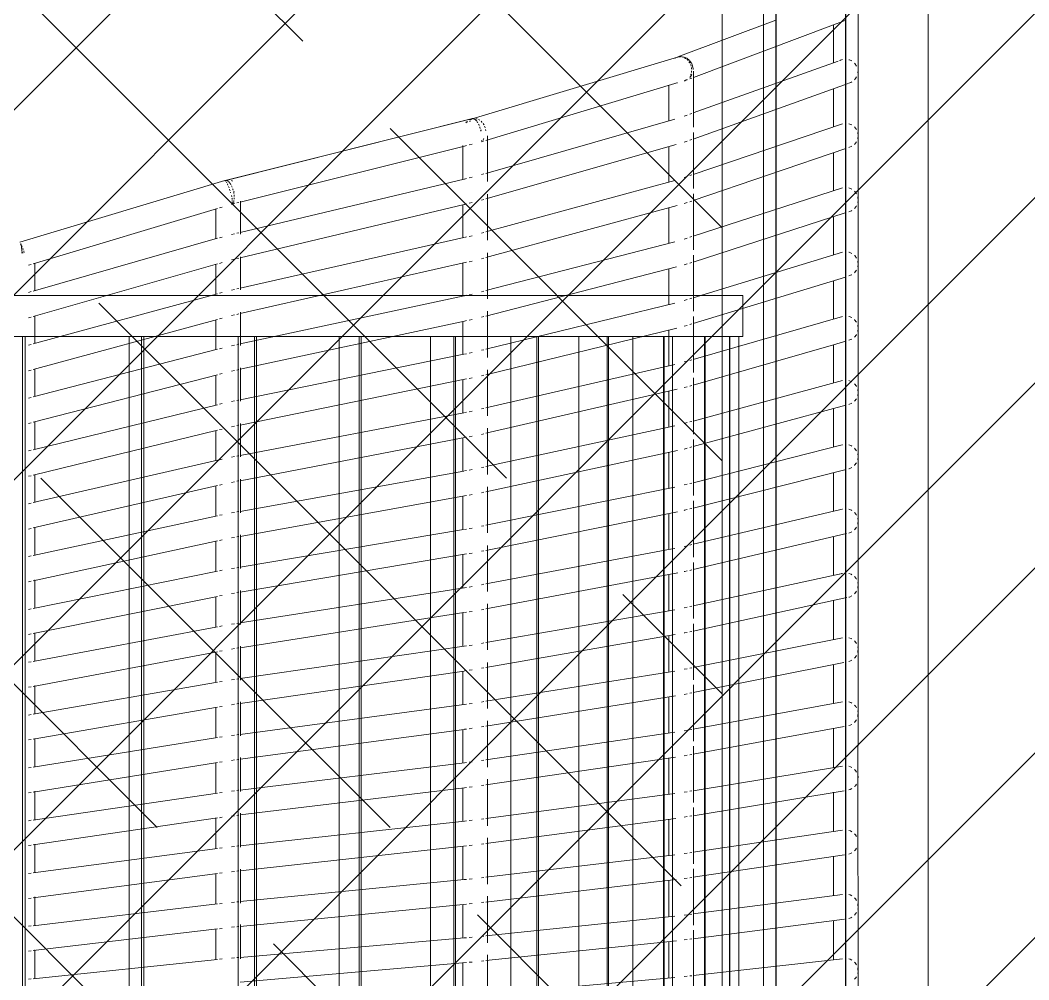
# Model space of a CAD drawing. Header units: millimetres. Extents: x 886808 to 1650903, y -1008069 to 230892.
# Drawn here: x 1046519 to 1047744, y -354791 to -353626 of the extents above; entities that cross this region are included whole.
import ezdxf

# ---------------------------------------------------------------- set-up
doc = ezdxf.new("R2010")
doc.units = ezdxf.units.MM
doc.linetypes.add('ACAD_ISO07W100', pattern=[3, 0, -3])
doc.linetypes.add('CENTER', pattern=[2, 1.25, -0.25, 0.25, -0.25])
doc.layers.get('0').update_dxf_attribs({"lineweight": 0})
for name, color, linetype, lineweight in [('0.NETMANHNHAT-0.05', 251, 'Continuous', 0), ('03- Net Cua- 153', 153, 'Continuous', 9), ('8l NET TO', 8, 'Continuous', 9), ('A-Wall', 113, 'Continuous', 30), ('A_Dim', 8, 'Continuous', 5)]:
    doc.layers.add(name, color=color, linetype=linetype, lineweight=lineweight)

# ---------------------------------------------------------------- blocks, each defined once
blk = doc.blocks.new('A$C62D649C3')
at = {"transparency": 33554636}
for p, q in [((32315.1, 5894), (32315.1, 6050)), ((32215.3, 6034.2), (32096.2, 5989.5)), ((32115.1, 5964.7), (32285.1, 6028.4)), ((32296.2, 6032.6), (32285.1, 6028.4)), ((32285.1, 5982.4), (32285.1, 6028.4)), ((32300.2, 6034.1), (32296.2, 6032.6)), ((32300.2, 6034.1), (32300.4, 6034.2)), ((32095.6, 5989.3), (31846.3, 5914.5)), ((32092.4, 5987.9), (32092.5, 5987.9)), ((32092.5, 5987.9), (32092.6, 5988)), ((32094.7, 5988.9), (32092.6, 5988)), ((32093.1, 5988.1), (32094.4, 5988.7)), ((32095.6, 5989.3), (32094.7, 5988.9)), ((32095.6, 5989.3), (32095.9, 5989.4)), ((32095.9, 5989.4), (32097.3, 5989.6)), ((32096, 5989.4), (32095.9, 5989.4)), ((32096, 5989.4), (32096.1, 5989.4)), ((32096.1, 5989.4), (32096.2, 5989.5)), ((32096.2, 5989.5), (32098, 5989.7)), ((32098, 5989.7), (32098.9, 5989.8)), ((32098.9, 5989.8), (32099.8, 5989.9)), ((32098.9, 5989.8), (32099.3, 5989.8)), ((32099.9, 5989.9), (32103.5, 5989.4)), ((32100.9, 5989.5), (32102.3, 5989.3)), ((32102.3, 5989.3), (32102.6, 5989.2)), ((32103.7, 5989.4), (32107.1, 5987.9)), ((32104.2, 5988.4), (32105.5, 5987.8)), ((32105.5, 5987.8), (32105.7, 5987.6)), ((32107.2, 5987.9), (32110.1, 5985.6)), ((32107.2, 5986.4), (32108.3, 5985.5)), ((32108.3, 5985.5), (32108.5, 5985.2)), ((32109.7, 5983.7), (32110.6, 5982.4)), ((32110.2, 5985.4), (32112.5, 5982.5)), ((32110.6, 5982.4), (32110.8, 5982.1)), ((32111.5, 5980.3), (32112.2, 5978.8)), ((32112.2, 5978.8), (32112.3, 5978.5)), ((32112.6, 5982.3), (32114.1, 5978.9)), ((32114.1, 5978.7), (32114.6, 5975.1)), ((32114.6, 5921.5), (32290.8, 5984.5)), ((32292.6, 5985.2), (32293.7, 5985.6)), ((32293.7, 5985.6), (32293.2, 5985.3)), ((32296.2, 5986.4), (32293.7, 5985.6)), ((32304.8, 5986), (32303.9, 5986.2)), ((32307.6, 5984.6), (32304.8, 5986)), ((32311.1, 5981.6), (32310.7, 5981.9)), ((32313.1, 5978.4), (32311.1, 5981.6)), ((32112.7, 5967.4), (32110.7, 5964.5)), ((32111.8, 5967.6), (32111.6, 5967.3)), ((32112.2, 5969.1), (32111.8, 5967.6)), ((32112.6, 5976.6), (32112.9, 5975)), ((32112.8, 5971.2), (32112.7, 5970.8)), ((32112.9, 5972.7), (32112.8, 5971.2)), ((32113.1, 5968.1), (32112.8, 5967.5)), ((32112.9, 5975.2), (32113.1, 5975.2)), ((32112.9, 5975), (32112.9, 5974.7)), ((32113.1, 5975.2), (32113.3, 5975.2)), ((32114.5, 5975.1), (32114.6, 5975.1)), ((32114.6, 5975.1), (32114.6, 5975.1)), ((32114.6, 5975.1), (32114.6, 5975)), ((32114.6, 5974.8), (32114.6, 5974.2)), ((32115.1, 5964.8), (32115.1, 5972.1)), ((32314.6, 5970.6), (32314.6, 5971.5)), ((32314.6, 5970.4), (32314.6, 5970.6)), ((31863.1, 5888.2), (32092.6, 5957.1)), ((32085.1, 5955.2), (32085.1, 5911.7)), ((32095.1, 5957.9), (32092.6, 5957.1)), ((32095.1, 5957.9), (32095.8, 5958.1)), ((32104.4, 5960.7), (32103.9, 5960.6)), ((32104, 5960.5), (32103.9, 5960.5)), ((32104, 5960.5), (32103.9, 5960.5)), ((32104.1, 5960.6), (32104, 5960.5)), ((32104.1, 5960.6), (32104.1, 5960.6)), ((32104.1, 5960.6), (32104.3, 5960.6)), ((32104.5, 5960.7), (32104.4, 5960.7)), ((32104.4, 5960.7), (32104.4, 5960.7)), ((32104.5, 5960.7), (32105.5, 5961.2)), ((32104.9, 5960.9), (32107.6, 5961.9)), ((32105.8, 5961.3), (32105.5, 5961.2)), ((32107.2, 5961.9), (32105.8, 5961.3)), ((32106.6, 5961.7), (32105.8, 5961.3)), ((32107.5, 5962.2), (32107.2, 5962)), ((32107.2, 5961.9), (32107.4, 5962)), ((32107.4, 5962), (32107.6, 5962)), ((32107.6, 5962.2), (32107.5, 5962.2)), ((32110.7, 5965.8), (32110.7, 5965.7)), ((32110.7, 5963), (32113.1, 5963.9)), ((32114.6, 5964.5), (32115.1, 5964.7)), ((32114.6, 5889.8), (32303, 5957.2)), ((32115.1, 5964.7), (32115.1, 5964.8)), ((32115.1, 5964.7), (32115.1, 5921.7)), ((32303.9, 5957.5), (32306.4, 5958.4)), ((32306.4, 5958.4), (32307.6, 5959.2)), ((32310.7, 5961.7), (32312.1, 5963.4)), ((32312.1, 5963.4), (32313.1, 5965.2)), ((32285.1, 5904.7), (32285.1, 5950.8)), ((32103.9, 5917.7), (32107.6, 5919)), ((32110.7, 5920.1), (32113.1, 5921)), ((32115.1, 5921.7), (32115.1, 5904.1)), ((31845.6, 5914.3), (31546.2, 5839.5)), ((31547.2, 5839.6), (31845.3, 5914.2)), ((31839.5, 5910.6), (31838.7, 5909.6)), ((31839.7, 5910.8), (31839.5, 5910.6)), ((31839.8, 5909.9), (31840.1, 5910.5)), ((31840.1, 5910.5), (31840.7, 5911)), ((31845.9, 5914.4), (31842.9, 5913.1)), ((31843.4, 5910.8), (31843.8, 5911.8)), ((31843.5, 5913.3), (31845.6, 5914.3)), ((31845.1, 5913.7), (31845.5, 5914.1)), ((31845.3, 5914.2), (31845.6, 5914.3)), ((31845.5, 5914.1), (31846.6, 5914.5)), ((31845.6, 5914.3), (31848.9, 5914.8)), ((31845.9, 5914.4), (31846.1, 5914.5)), ((31846.1, 5914.5), (31846.2, 5914.5)), ((31846.3, 5914.5), (31846.2, 5914.5)), ((31846.9, 5914.6), (31846.3, 5914.5)), ((31846.6, 5914.5), (31846.9, 5914.6)), ((31846.9, 5914.6), (31847, 5914.6)), ((31847, 5914.6), (31847.1, 5914.6)), ((31847.1, 5914.6), (31848, 5914.4)), ((31848.9, 5914.8), (31847.2, 5914.6)), ((31848.6, 5914.2), (31849, 5914.1)), ((31849, 5914.9), (31848.9, 5914.8)), ((31848.9, 5914.8), (31849.3, 5914.8)), ((31849, 5914.1), (31849.5, 5913.7)), ((31850, 5913.4), (31850.9, 5912.7)), ((31850.9, 5914.5), (31852.3, 5914.3)), ((31850.9, 5912.7), (31851.9, 5911.4)), ((31852.3, 5914.3), (31852.6, 5914.2)), ((31852.4, 5910.8), (31852.7, 5910.4)), ((31852.7, 5910.4), (31853.2, 5909.4)), ((31854.1, 5907.9), (31854.4, 5907.3)), ((31854.2, 5913.4), (31855.5, 5912.8)), ((31854.4, 5907.3), (31854.8, 5906.3)), ((31855.5, 5912.8), (31855.7, 5912.6)), ((31857.2, 5911.4), (31858.3, 5910.5)), ((31858.3, 5910.5), (31858.5, 5910.2)), ((31859.7, 5908.7), (31860.6, 5907.4)), ((31860.6, 5907.4), (31860.8, 5907.1)), ((31861.5, 5905.3), (31862.2, 5903.8)), ((31863.1, 5848.2), (32092.6, 5913.9)), ((32296.2, 5908.5), (32114.6, 5846.7)), ((32303.9, 5908.5), (32307.6, 5907)), ((31855.5, 5904.5), (31855.8, 5903.8)), ((31855.8, 5903.8), (31856.1, 5902.7)), ((31856.6, 5900.8), (31856.8, 5900)), ((31856.7, 5900.6), (31857.6, 5900.6)), ((31856.8, 5900), (31856.8, 5899.6)), ((31857.6, 5900.6), (31857.9, 5900.6)), ((31862.2, 5903.8), (31862.3, 5903.5)), ((31862.5, 5900.4), (31863.1, 5900.3)), ((31862.6, 5901.6), (31862.9, 5900.4)), ((31863.1, 5900.3), (31863.1, 5900.3)), ((31865.1, 5890.1), (31865.1, 5893.6)), ((32115.1, 5890), (32115.1, 5897.9)), ((32310.7, 5904.6), (32313.1, 5901.5)), ((32314.6, 5897.9), (32315.1, 5894)), ((32315.1, 5894), (32314.6, 5890.1)), ((32315, 5815.3), (32315.1, 5894)), ((31837, 5881.3), (31564.6, 5813.2)), ((31835.1, 5881.3), (31835.1, 5882.1)), ((31835.1, 5840.8), (31835.1, 5880.8)), ((31839.5, 5881.9), (31837.1, 5881.3)), ((31846.2, 5883.6), (31842.6, 5882.7)), ((31858.5, 5888.1), (31857.6, 5887.2)), ((31857.6, 5886.6), (31860.7, 5887.5)), ((31860, 5889.5), (31859.8, 5889.3)), ((31860.7, 5890.7), (31860, 5889.5)), ((31863.1, 5817.2), (32094.1, 5883.3)), ((31865.1, 5888.8), (31865.1, 5890.1)), ((31865.1, 5888.8), (31865.1, 5848.8)), ((32085.1, 5880.7), (32085.1, 5837.5)), ((32103.9, 5886.1), (32106.3, 5886.9)), ((32106.3, 5886.9), (32107.6, 5887.3)), ((32110.7, 5888.4), (32113.1, 5889.3)), ((32115.1, 5890), (32115.1, 5846.9)), ((32307.6, 5881), (32303.9, 5879.5)), ((32313.1, 5886.5), (32310.7, 5883.4)), ((32300.3, 5878.3), (32114.6, 5815.1)), ((32285.1, 5826.8), (32285.1, 5873.1)), ((31842.6, 5842.6), (31846.2, 5843.5)), ((31857.6, 5846.7), (31860.7, 5847.6)), ((31865.1, 5838.1), (31865.1, 5848.8)), ((32107.6, 5844.4), (32103.9, 5843.1)), ((32113.1, 5846.2), (32110.7, 5845.4)), ((32115.1, 5829.8), (32115.1, 5846.9)), ((31296.9, 5764.7), (31545.9, 5839.4)), ((31546.2, 5839.5), (31545.9, 5839.4)), ((31545.9, 5839.4), (31546.3, 5839.2)), ((31547, 5839.6), (31546.2, 5839.5)), ((31546.2, 5839.5), (31546.2, 5839.5)), ((31546.5, 5839.4), (31547.1, 5839.6)), ((31546.7, 5838.9), (31546.8, 5838.9)), ((31546.8, 5838.9), (31547.3, 5838.3)), ((31547.1, 5839.6), (31548, 5839.4)), ((31550.1, 5840), (31547.2, 5839.6)), ((31547.9, 5837.6), (31547.9, 5837.5)), ((31547.9, 5837.5), (31548.5, 5836.5)), ((31548.6, 5839.2), (31549, 5839.1)), ((31549, 5839.1), (31549.5, 5838.7)), ((31549.1, 5835.3), (31549.2, 5835.2)), ((31549.2, 5835.2), (31549.8, 5833.9)), ((31550, 5838.4), (31550.9, 5837.7)), ((31550.3, 5840), (31550.1, 5840)), ((31550.4, 5832.4), (31550.5, 5832.2)), ((31550.5, 5832.2), (31551.1, 5830.7)), ((31550.9, 5837.7), (31551.9, 5836.4)), ((31552.4, 5835.8), (31552.7, 5835.4)), ((31552.7, 5835.4), (31553.2, 5834.4)), ((31554.1, 5832.9), (31554.4, 5832.3)), ((31555.5, 5838.8), (31554.2, 5839.4)), ((31554.4, 5832.3), (31554.8, 5831.3)), ((31564.6, 5776.3), (31836.8, 5841.2)), ((31837.1, 5841.3), (31839.5, 5841.9)), ((32092.6, 5839.5), (31863.1, 5777.1)), ((31551.7, 5829), (31551.8, 5828.7)), ((31551.8, 5828.7), (31552.3, 5827.1)), ((31552.9, 5825.3), (31553, 5825)), ((31553, 5825), (31553.1, 5824.8)), ((31553.9, 5821.4), (31554, 5821.3)), ((31554, 5821.3), (31554.3, 5819.8)), ((31555.5, 5829.5), (31555.8, 5828.8)), ((31555.8, 5828.8), (31556.1, 5827.7)), ((31556.6, 5825.8), (31556.8, 5825)), ((31556.8, 5825), (31556.9, 5823.9)), ((31557, 5826), (31557.6, 5825.9)), ((31557.2, 5822), (31557.3, 5821.2)), ((31557.3, 5821.2), (31557.3, 5820.2)), ((31557.6, 5825.9), (31557.7, 5825.9)), ((31865.1, 5817.8), (31865.1, 5822.8)), ((32114.6, 5771.9), (32296.2, 5830.4)), ((32115.1, 5815.3), (32115.1, 5823.2)), ((32304.7, 5830.3), (32303.9, 5830.4)), ((32307.6, 5828.9), (32304.7, 5830.3)), ((32311.2, 5826.1), (32310.7, 5826.5)), ((32313.1, 5823.4), (32311.2, 5826.1)), ((32314.7, 5819.2), (32314.6, 5819.7)), ((32315, 5815.3), (32314.7, 5819.2)), ((31542.6, 5807.1), (31539.5, 5806.2)), ((31554, 5810.5), (31553.9, 5810.5)), ((31557.6, 5811.4), (31554, 5810.5)), ((31554.6, 5810.9), (31554.2, 5810.7)), ((31554.6, 5818.1), (31554.7, 5817.8)), ((31554.8, 5811.1), (31554.6, 5810.9)), ((31554.8, 5811.1), (31554.6, 5810.9)), ((31554.7, 5817.8), (31554.9, 5816.5)), ((31554.9, 5811.2), (31554.8, 5811.1)), ((31554.9, 5811.2), (31554.8, 5811.1)), ((31555.1, 5812.5), (31555, 5811.9)), ((31555.1, 5815.1), (31555.1, 5814.8)), ((31555.1, 5814.8), (31555.1, 5813.9)), ((31555.1, 5812.7), (31555.1, 5812.5)), ((31556, 5812.3), (31555.1, 5811.4)), ((31556.3, 5813.1), (31556, 5812.3)), ((31556.9, 5814.6), (31556.6, 5814)), ((31557, 5815.3), (31556.9, 5814.6)), ((31557.1, 5811.8), (31557.6, 5812)), ((31557.3, 5817.7), (31557.2, 5816.8)), ((31557.3, 5818.4), (31557.3, 5817.7)), ((31563.1, 5812.8), (31560.7, 5812.2)), ((31564.6, 5745.6), (31836.7, 5810.4)), ((31565.1, 5774.5), (31565.1, 5814.6)), ((31835.1, 5770), (31835.1, 5810)), ((31837.1, 5810.5), (31839.5, 5811.1)), ((31842.6, 5811.8), (31846.2, 5812.7)), ((31857.6, 5815.6), (31860.7, 5816.5)), ((32095.3, 5809.1), (31863.1, 5746)), ((31865.1, 5817.8), (31865.1, 5777.6)), ((32107.6, 5812.7), (32104, 5811.5)), ((32113.1, 5814.6), (32110.7, 5813.8)), ((32115.1, 5815.3), (32115.1, 5772)), ((32310.7, 5805.5), (32312.7, 5807.9)), ((32312.7, 5807.9), (32313.1, 5808.7)), ((32314.6, 5812.6), (32315, 5815.3)), ((32315.1, 5737.5), (32315, 5815.3)), ((31537.1, 5805.4), (31313.1, 5738.2)), ((31535.1, 5768.8), (31535.1, 5804.8)), ((32085.1, 5806.4), (32085.1, 5763.1)), ((32114.6, 5740.5), (32299.6, 5800.2)), ((32285.1, 5749.1), (32285.1, 5795.5)), ((32303.9, 5801.6), (32306.9, 5802.7)), ((32306.9, 5802.7), (32307.6, 5803.1)), ((31539.5, 5770), (31542.6, 5770.9)), ((31553.9, 5773.8), (31557.6, 5774.7)), ((31560.7, 5775.4), (31563.1, 5776)), ((31836.3, 5770.2), (31564.6, 5708.7)), ((31839.5, 5771), (31837.1, 5770.4)), ((31846.2, 5772.5), (31842.6, 5771.7)), ((31860.7, 5776.4), (31857.6, 5775.6)), ((31865.1, 5767), (31865.1, 5777.6)), ((32110.7, 5770.6), (32113.1, 5771.4)), ((32115.1, 5755.2), (32115.1, 5772)), ((31297.9, 5762.6), (31297.9, 5762.5)), ((31297.9, 5762.5), (31298.5, 5761.5)), ((31298.4, 5762.9), (31298.4, 5762.7)), ((31299.9, 5751.5), (31298.6, 5761.5)), ((31299.1, 5760.3), (31299.2, 5760.2)), ((31299.2, 5760.2), (31299.8, 5758.9)), ((31313.1, 5705.3), (31537.1, 5769.3)), ((31863.1, 5705.8), (32092.6, 5765)), ((32103.9, 5768.4), (32107.6, 5769.6)), ((31299, 5751.5), (31300.1, 5751.5)), ((31300.1, 5751.5), (31300.9, 5751.5)), ((31300.4, 5757.4), (31300.5, 5757.2)), ((31300.5, 5757.2), (31301.1, 5755.7)), ((31301.7, 5754), (31301.8, 5753.7)), ((31301.8, 5753.7), (31302.3, 5752.1)), ((31565.1, 5706.9), (31565.1, 5747)), ((31865.1, 5746.5), (31865.1, 5751.7)), ((31865.1, 5746.5), (31865.1, 5706.3)), ((32114.6, 5697.1), (32296.2, 5752.5)), ((32115.1, 5740.7), (32115.1, 5748.9)), ((32304.4, 5752.4), (32303.9, 5752.4)), ((32307.6, 5750.9), (32304.4, 5752.4)), ((32311, 5748.3), (32310.7, 5748.5)), ((32313.1, 5745.4), (32311, 5748.3)), ((31310.7, 5737.5), (31307.6, 5736.6)), ((31313.1, 5674.2), (31537.1, 5738.2)), ((31315.1, 5738.8), (31315.1, 5739.2)), ((31315.1, 5705.8), (31315.1, 5738.8)), ((31535.1, 5701.5), (31535.1, 5737.7)), ((31539.5, 5738.9), (31542.6, 5739.8)), ((31553.9, 5743), (31557.6, 5743.9)), ((31560.7, 5744.6), (31563.1, 5745.2)), ((31839.5, 5740.2), (31564.6, 5677.9)), ((31835.1, 5699.1), (31835.1, 5739.2)), ((31846.2, 5741.7), (31842.6, 5740.9)), ((31860.7, 5745.3), (31857.6, 5744.5)), ((31863.1, 5674.9), (32094.6, 5734.6)), ((32103.9, 5737.1), (32107.6, 5738.2)), ((32110.7, 5739.2), (32113.1, 5740)), ((32115.1, 5740.7), (32115.1, 5697.2)), ((32314.7, 5741.4), (32314.6, 5741.7)), ((32314.6, 5734.5), (32315.1, 5737.5)), ((32315.1, 5737.5), (32314.7, 5741.4)), ((32315.1, 5659.8), (32315.1, 5737.5)), ((32085.1, 5732.2), (32085.1, 5688.8)), ((32114.6, 5665.8), (32299.8, 5722.3)), ((32303.9, 5723.6), (32307.2, 5724.8)), ((32307.2, 5724.8), (32307.6, 5725.1)), ((32310.7, 5727.5), (32312.8, 5730.1)), ((32312.8, 5730.1), (32313.1, 5730.6)), ((32285.1, 5671.3), (32285.1, 5717.8)), ((31307.6, 5703.7), (31310.7, 5704.6)), ((31537.1, 5702), (31313.1, 5641.1)), ((31315.1, 5705.7), (31315.1, 5705.8)), ((31542.6, 5703.5), (31539.5, 5702.7)), ((31557.6, 5707.1), (31553.9, 5706.3)), ((31563.1, 5708.3), (31560.7, 5707.8)), ((31564.6, 5641), (31836.5, 5699.4)), ((31837.1, 5699.5), (31839.5, 5700.1)), ((31842.6, 5700.7), (31846.2, 5701.5)), ((31857.6, 5704.4), (31860.7, 5705.2)), ((31865.1, 5695.9), (31865.1, 5706.3)), ((32110.7, 5695.9), (32113.1, 5696.6)), ((32115.1, 5680.8), (32115.1, 5697.2)), ((31863.1, 5634.6), (32092.6, 5690.6)), ((32103.9, 5693.8), (32107.6, 5694.9)), ((31307.6, 5672.6), (31310.7, 5673.5)), ((31315.1, 5674.7), (31315.1, 5675.2)), ((31315.1, 5641.6), (31315.1, 5674.7)), ((31542.6, 5672.4), (31539.5, 5671.6)), ((31557.6, 5676.3), (31553.9, 5675.5)), ((31563.1, 5677.6), (31560.7, 5677)), ((31565.1, 5639.2), (31565.1, 5679.5)), ((31857.6, 5673.5), (31860.7, 5674.3)), ((31865.1, 5675.4), (31865.1, 5680.8)), ((31865.1, 5675.4), (31865.1, 5635.1)), ((32114.6, 5622.3), (32296.2, 5674.5)), ((32115.1, 5665.9), (32115.1, 5674.3)), ((32304.1, 5674.4), (32303.9, 5674.5)), ((32307.6, 5673), (32304.1, 5674.4)), ((31537.1, 5670.9), (31313.1, 5610)), ((31535.1, 5634.1), (31535.1, 5670.4)), ((31564.6, 5610.3), (31837, 5668.8)), ((31835.1, 5628.3), (31835.1, 5668.4)), ((31837.1, 5668.9), (31839.5, 5669.4)), ((31842.6, 5670), (31846.2, 5670.8)), ((31863.1, 5603.7), (32094.9, 5660.3)), ((32103.9, 5662.5), (32107.6, 5663.6)), ((32110.7, 5664.6), (32113.1, 5665.3)), ((32115.1, 5665.9), (32115.1, 5622.4)), ((32310.8, 5670.5), (32310.7, 5670.6)), ((32313.1, 5667.5), (32310.8, 5670.5)), ((32314.6, 5663.7), (32314.6, 5663.8)), ((32315.1, 5659.8), (32314.6, 5663.7)), ((32314.6, 5656.3), (32315.1, 5659.8)), ((32315.1, 5582.1), (32315.1, 5659.8)), ((32085.1, 5657.9), (32085.1, 5614.4)), ((32310.7, 5649.4), (32313, 5652.3)), ((32313, 5652.3), (32313.1, 5652.6)), ((31310.7, 5640.4), (31307.6, 5639.6)), ((31315.1, 5641.4), (31315.1, 5641.6)), ((31539.5, 5635.2), (31542.6, 5636)), ((31553.9, 5638.7), (31557.6, 5639.5)), ((31560.7, 5640.1), (31563.1, 5640.6)), ((32114.6, 5591.1), (32285.1, 5640.1)), ((32285.1, 5640.1), (32300.1, 5644.4)), ((32285.1, 5593.5), (32285.1, 5640.1)), ((32300.1, 5644.4), (32300.1, 5644.4)), ((32303.9, 5645.5), (32307.4, 5646.9)), ((32307.4, 5646.9), (32307.6, 5647)), ((31313.1, 5576.8), (31537.1, 5634.6)), ((31564.6, 5573.3), (31836.4, 5628.5)), ((31837.1, 5628.7), (31839.5, 5629.1)), ((31842.6, 5629.8), (31846.2, 5630.5)), ((31857.6, 5633.3), (31860.7, 5634)), ((31865.1, 5624.8), (31865.1, 5635.1)), ((31315.1, 5610.5), (31315.1, 5611)), ((31565.1, 5571.5), (31565.1, 5611.9)), ((31863.1, 5563.4), (32092.6, 5616.2)), ((32103.9, 5619.2), (32107.6, 5620.3)), ((32110.7, 5621.1), (32113.1, 5621.8)), ((32115.1, 5606.4), (32115.1, 5622.4)), ((31310.7, 5609.3), (31307.6, 5608.5)), ((31313.1, 5545.9), (31537.1, 5603.7)), ((31315.1, 5577.4), (31315.1, 5610.5)), ((31535.1, 5566.8), (31535.1, 5603.1)), ((31539.5, 5604.3), (31542.6, 5605.1)), ((31553.9, 5608), (31557.6, 5608.8)), ((31560.7, 5609.4), (31563.1, 5610)), ((31564.6, 5542.6), (31839.5, 5598.5)), ((31842.6, 5599.2), (31846.2, 5599.9)), ((31857.6, 5602.4), (31860.7, 5603.1)), ((31865.1, 5604.2), (31865.1, 5609.7)), ((31865.1, 5604.2), (31865.1, 5563.8)), ((32115.1, 5591.2), (32115.1, 5599.8)), ((31835.1, 5557.4), (31835.1, 5597.6)), ((32103.9, 5588), (32107.6, 5589.1)), ((32110.7, 5589.9), (32113.1, 5590.6)), ((32114.6, 5547.4), (32296.1, 5596.5)), ((32115.1, 5591.2), (32115.1, 5547.6)), ((32296.2, 5596.5), (32296.1, 5596.5)), ((32307.5, 5595), (32303.9, 5596.5)), ((32307.6, 5595), (32307.5, 5595)), ((32313, 5589.6), (32310.7, 5592.6)), ((32313.1, 5589.5), (32313, 5589.6)), ((31307.6, 5575.4), (31310.7, 5576.2)), ((31315.1, 5577.1), (31315.1, 5577.4)), ((31863.1, 5532.6), (32095.3, 5586)), ((32085.1, 5583.7), (32085.1, 5540.1)), ((32310.7, 5571.5), (32313.1, 5574.5)), ((32315.1, 5582.1), (32314.6, 5585.8)), ((32314.6, 5578.2), (32315.1, 5582.1)), ((32314.6, 5578.1), (32314.6, 5578.2)), ((32315.1, 5504.4), (32315.1, 5582.1)), ((31313.1, 5512.6), (31537.1, 5567.3)), ((31539.5, 5567.9), (31542.6, 5568.6)), ((31553.9, 5571.1), (31557.6, 5571.8)), ((31560.7, 5572.5), (31563.1, 5572.9)), ((31857.6, 5562.1), (31860.7, 5562.8)), ((31865.1, 5553.7), (31865.1, 5563.8)), ((32114.6, 5516.4), (32300.4, 5566.6)), ((32285.1, 5515.7), (32285.1, 5562.4)), ((32303.9, 5567.5), (32304, 5567.5)), ((32304, 5567.5), (32307.6, 5569)), ((32310.7, 5571.4), (32310.7, 5571.5)), ((31564.6, 5505.5), (31836.3, 5557.6)), ((31837.1, 5557.8), (31839.5, 5558.2)), ((31842.6, 5558.8), (31846.2, 5559.5)), ((31307.6, 5544.5), (31310.7, 5545.3)), ((31315.1, 5546.4), (31315.1, 5546.8)), ((31315.1, 5513.1), (31315.1, 5546.4)), ((31539.5, 5537), (31542.6, 5537.7)), ((31553.9, 5540.5), (31557.6, 5541.2)), ((31560.7, 5541.9), (31563.1, 5542.3)), ((31565.1, 5503.8), (31565.1, 5544.3)), ((31863.1, 5492.1), (32092.6, 5541.7)), ((31865.1, 5533.1), (31865.1, 5538.7)), ((32104, 5544.6), (32107.6, 5545.6)), ((32110.7, 5546.4), (32113.1, 5547)), ((32115.1, 5531.6), (32115.1, 5547.6)), ((31313.1, 5481.7), (31537.1, 5536.4)), ((31535.1, 5499.4), (31535.1, 5535.9)), ((31564.6, 5475), (31839.5, 5527.7)), ((31835.1, 5486.5), (31835.1, 5526.9)), ((31842.6, 5528.3), (31846.2, 5529)), ((31857.6, 5531.3), (31860.7, 5532.1)), ((31865.1, 5533.1), (31865.1, 5492.6)), ((32115.1, 5516.5), (32115.1, 5525.2)), ((31315.1, 5512.8), (31315.1, 5513.1)), ((32103.9, 5513.5), (32104, 5513.5)), ((32104, 5513.5), (32107.6, 5514.5)), ((32110.7, 5515.3), (32113.1, 5516)), ((32114.6, 5472.6), (32295.8, 5518.4)), ((32115.1, 5516.5), (32115.1, 5472.7)), ((32296.2, 5518.4), (32295.8, 5518.4)), ((32307.2, 5517.2), (32303.9, 5518.4)), ((32307.6, 5516.9), (32307.2, 5517.2)), ((32312.9, 5511.8), (32310.7, 5514.5)), ((31307.6, 5511.3), (31310.7, 5512)), ((31539.5, 5500.4), (31542.6, 5501.2)), ((31553.9, 5503.5), (31557.6, 5504.2)), ((31560.7, 5504.8), (31563.1, 5505.2)), ((31863.1, 5461.5), (32095.6, 5511.7)), ((32085.1, 5509.4), (32085.1, 5465.5)), ((32313.1, 5511.4), (32312.9, 5511.8)), ((32315.1, 5504.4), (32314.6, 5507.6)), ((32314.6, 5500.5), (32315.1, 5504.4)), ((32314.6, 5500.2), (32314.6, 5500.5)), ((32315.1, 5426.7), (32315.1, 5504.4)), ((31313.1, 5448.4), (31537.1, 5499.9)), ((31842.6, 5487.8), (31846.2, 5488.5)), ((31857.6, 5490.9), (31860.7, 5491.6)), ((31865.1, 5482.7), (31865.1, 5492.6)), ((32114.6, 5441.7), (32300.7, 5488.7)), ((32303.9, 5489.5), (32304.3, 5489.6)), ((32304.3, 5489.6), (32307.6, 5491.1)), ((32310.7, 5493.4), (32310.9, 5493.7)), ((32310.9, 5493.7), (32313.1, 5496.6)), ((31307.6, 5480.4), (31310.7, 5481.1)), ((31315.1, 5482.2), (31315.1, 5482.7)), ((31315.1, 5448.8), (31315.1, 5482.2)), ((31564.6, 5437.8), (31836.2, 5486.7)), ((31565.1, 5436), (31565.1, 5476.8)), ((31837.1, 5486.9), (31839.5, 5487.3)), ((32285.1, 5437.8), (32285.1, 5484.8)), ((31313.1, 5417.6), (31537.1, 5469.1)), ((31535.1, 5432.1), (31535.1, 5468.7)), ((31539.5, 5469.7), (31542.6, 5470.4)), ((31553.9, 5473), (31557.6, 5473.7)), ((31560.7, 5474.3), (31563.1, 5474.7)), ((31863.1, 5420.9), (32092.6, 5467.2)), ((31865.1, 5461.9), (31865.1, 5467.6)), ((32103.9, 5469.9), (32107.6, 5470.9)), ((32110.7, 5471.6), (32113.1, 5472.2)), ((32115.1, 5456.9), (32115.1, 5472.7)), ((31564.6, 5407.4), (31839.5, 5456.9)), ((31835.1, 5415.6), (31835.1, 5456.1)), ((31842.6, 5457.5), (31846.2, 5458.1)), ((31857.6, 5460.3), (31860.7, 5461)), ((31865.1, 5461.9), (31865.1, 5421.3)), ((31307.6, 5447.1), (31310.7, 5447.8)), ((31315.1, 5448.6), (31315.1, 5448.8)), ((32104.2, 5439.1), (32107.6, 5439.9)), ((32110.7, 5440.7), (32113.1, 5441.3)), ((32114.6, 5397.8), (32292.4, 5439.6)), ((32115.1, 5441.8), (32115.1, 5450.4)), ((32115.1, 5441.8), (32115.1, 5397.9)), ((32292.6, 5439.6), (32295.6, 5440.3)), ((32296.2, 5440.4), (32295.6, 5440.3)), ((32307, 5439.3), (32303.9, 5440.4)), ((32307.6, 5438.9), (32307, 5439.3)), ((31313.1, 5384.1), (31537.1, 5432.5)), ((31539.5, 5433), (31542.6, 5433.7)), ((31553.9, 5435.9), (31557.6, 5436.5)), ((31560.7, 5437.1), (31563.1, 5437.5)), ((31863.1, 5390.4), (32095.9, 5437.4)), ((32085.1, 5435.2), (32085.1, 5391.3)), ((32103.9, 5439), (32104.2, 5439.1)), ((32312.7, 5434.1), (32310.7, 5436.5)), ((32313.1, 5433.3), (32312.7, 5434.1)), ((32315.1, 5426.7), (32314.6, 5429.5)), ((31307.6, 5416.3), (31310.7, 5417.1)), ((31315.1, 5418.1), (31315.1, 5418.6)), ((31315.1, 5384.6), (31315.1, 5418.1)), ((31564.6, 5370.1), (31836, 5415.8)), ((31837.1, 5415.9), (31839.5, 5416.3)), ((31842.6, 5416.9), (31846.2, 5417.5)), ((31857.6, 5419.8), (31860.7, 5420.4)), ((31865.1, 5411.6), (31865.1, 5421.3)), ((32310.7, 5415.5), (32311.1, 5415.9)), ((32311.1, 5415.9), (32313.1, 5418.6)), ((32314.6, 5422.3), (32314.7, 5422.8)), ((32314.7, 5422.8), (32315.1, 5426.7)), ((32315, 5348.9), (32315.1, 5426.7)), ((31539.5, 5402.4), (31542.6, 5403.1)), ((31553.9, 5405.5), (31557.6, 5406.2)), ((31560.7, 5406.7), (31563.1, 5407.1)), ((31565.1, 5368.3), (31565.1, 5409.2)), ((32114.6, 5367), (32301, 5410.9)), ((32285.1, 5359.9), (32285.1, 5407.1)), ((32303.9, 5411.5), (32304.6, 5411.7)), ((32304.6, 5411.7), (32307.6, 5413.1)), ((31313.1, 5353.5), (31537.1, 5401.9)), ((31535.1, 5364.7), (31535.1, 5401.4)), ((31863.1, 5349.6), (32089.4, 5392.2)), ((31865.1, 5390.8), (31865.1, 5396.5)), ((31865.1, 5390.8), (31865.1, 5350)), ((32089.5, 5392.2), (32092.6, 5392.7)), ((32103.9, 5395.3), (32107.6, 5396.1)), ((32110.7, 5396.9), (32113.1, 5397.4)), ((32115.1, 5382.3), (32115.1, 5397.9)), ((31307.6, 5382.9), (31310.7, 5383.6)), ((31315.1, 5384.3), (31315.1, 5384.6)), ((31564.6, 5339.8), (31839.5, 5386.1)), ((31835.1, 5344.7), (31835.1, 5385.4)), ((31842.6, 5386.6), (31846.2, 5387.2)), ((31857.6, 5389.3), (31860.7, 5389.9)), ((31539.5, 5365.6), (31542.6, 5366.2)), ((31553.9, 5368.3), (31557.6, 5368.9)), ((31560.7, 5369.4), (31563.1, 5369.8)), ((32110.7, 5366.1), (32113.1, 5366.7)), ((32115.1, 5367.2), (32115.1, 5375.8)), ((32115.1, 5367.2), (32115.1, 5323)), ((31313.1, 5319.9), (31537.1, 5365.1)), ((31315.1, 5353.9), (31315.1, 5354.5)), ((31315.1, 5320.3), (31315.1, 5353.9)), ((31863.1, 5319.3), (32085.1, 5361)), ((32085.1, 5361), (32096.2, 5363.1)), ((32085.1, 5361), (32085.1, 5317)), ((32103.9, 5364.6), (32104.5, 5364.7)), ((32104.5, 5364.7), (32107.6, 5365.4)), ((32114.6, 5322.9), (32292.2, 5361.5)), ((32292.6, 5361.6), (32295.3, 5362.2)), ((32295.3, 5362.2), (32295, 5362.1)), ((32296.2, 5362.4), (32295.3, 5362.2)), ((32306.7, 5361.4), (32303.9, 5362.4)), ((32307.6, 5360.9), (32306.7, 5361.4)), ((32312.6, 5356.3), (32310.7, 5358.5)), ((32313.1, 5355.3), (32312.6, 5356.3)), ((31307.6, 5352.3), (31310.7, 5353)), ((31564.6, 5302.3), (31839.5, 5345.4)), ((31565.1, 5300.5), (31565.1, 5341.6)), ((31842.6, 5345.9), (31846.2, 5346.5)), ((31857.6, 5348.6), (31860.7, 5349.2)), ((31865.1, 5340.6), (31865.1, 5350)), ((32315, 5348.9), (32314.6, 5351.4)), ((32314.6, 5344.4), (32314.8, 5345)), ((32314.8, 5345), (32315, 5348.9)), ((32315, 5271.2), (32315, 5348.9)), ((31313.1, 5289.4), (31537.1, 5334.6)), ((31535.1, 5297.3), (31535.1, 5334.2)), ((31539.5, 5335.1), (31542.6, 5335.8)), ((31553.9, 5338), (31557.6, 5338.6)), ((31560.7, 5339.2), (31563.1, 5339.6)), ((32114.6, 5292.4), (32301.3, 5333)), ((32285.1, 5282.2), (32285.1, 5329.5)), ((32303.9, 5333.6), (32304.8, 5333.8)), ((32304.8, 5333.8), (32307.6, 5335.1)), ((32310.7, 5337.5), (32311.3, 5338.1)), ((32311.3, 5338.1), (32313.1, 5340.7)), ((31307.6, 5318.7), (31310.7, 5319.4)), ((31315.1, 5320.1), (31315.1, 5320.3)), ((31857.6, 5318.3), (31860.7, 5318.8)), ((31863.1, 5278.4), (32092.6, 5318.3)), ((31865.1, 5319.7), (31865.1, 5325.4)), ((31865.1, 5319.7), (31865.1, 5278.7)), ((32103.9, 5320.6), (32107.6, 5321.4)), ((32110.7, 5322.1), (32113.1, 5322.6)), ((32115.1, 5323), (32115.1, 5307.7)), ((31564.6, 5272.2), (31836.4, 5314.8)), ((31835.1, 5273.9), (31835.1, 5314.6)), ((31837.1, 5314.9), (31839.5, 5315.3)), ((31842.6, 5315.8), (31846.2, 5316.3)), ((31315.1, 5255.9), (31535.1, 5297.3)), ((31535.1, 5297.3), (31537.1, 5297.7)), ((31539.5, 5298.1), (31542.6, 5298.7)), ((31553.9, 5300.7), (31557.6, 5301.2)), ((31560.7, 5301.7), (31563.1, 5302.1)), ((32115.1, 5292.5), (32115.1, 5301.4)), ((32115.1, 5292.5), (32115.1, 5248.2)), ((31307.6, 5288.3), (31310.7, 5288.9)), ((31315.1, 5289.8), (31315.1, 5290.4)), ((31315.1, 5255.9), (31315.1, 5289.8)), ((31863.1, 5248.1), (32092.9, 5288.1)), ((32085.1, 5286.8), (32085.1, 5242.7)), ((32103.9, 5290.1), (32104.7, 5290.3)), ((32104.7, 5290.3), (32107.6, 5290.9)), ((32110.7, 5291.5), (32113.1, 5292.1)), ((32114.6, 5248.1), (32296.2, 5284.4)), ((32306.5, 5283.6), (32303.9, 5284.4)), ((32307.6, 5282.9), (32306.5, 5283.6)), ((32312.4, 5278.5), (32310.7, 5280.4)), ((31539.5, 5267.9), (31542.6, 5268.5)), ((31553.9, 5270.5), (31557.6, 5271.1)), ((31560.7, 5271.6), (31563.1, 5272)), ((31564.6, 5234.7), (31839.5, 5274.6)), ((31565.1, 5232.8), (31565.1, 5274)), ((31842.6, 5275), (31846.2, 5275.5)), ((31857.6, 5277.4), (31860.7, 5278)), ((31865.1, 5269.5), (31865.1, 5278.7)), ((32313.1, 5277.3), (32312.4, 5278.5)), ((32315, 5271.2), (32314.6, 5273.4)), ((32314.8, 5267.3), (32315, 5271.2)), ((32315, 5193.5), (32315, 5271.2)), ((31313.1, 5225.3), (31537.1, 5267.4)), ((31313.1, 5255.6), (31315.1, 5255.9)), ((31315.1, 5255.8), (31315.1, 5255.9)), ((31535.1, 5230), (31535.1, 5267)), ((32303.9, 5255.6), (32305.1, 5255.9)), ((32305.1, 5255.9), (32307.6, 5257.1)), ((32310.7, 5259.5), (32311.5, 5260.3)), ((32311.5, 5260.3), (32313.1, 5262.7)), ((32314.6, 5266.5), (32314.8, 5267.3)), ((31307.6, 5254.5), (31310.7, 5255.1)), ((31564.6, 5204.5), (31836.6, 5243.9)), ((31835.1, 5203.1), (31835.1, 5243.7)), ((31837.1, 5244), (31839.5, 5244.4)), ((31842.6, 5244.8), (31846.2, 5245.3)), ((31857.6, 5247.2), (31860.7, 5247.7)), ((31863.1, 5207.2), (32092.6, 5243.9)), ((31865.1, 5248.5), (31865.1, 5254.4)), ((31865.1, 5248.5), (31865.1, 5207.5)), ((32103.9, 5246), (32107.6, 5246.7)), ((32110.7, 5247.3), (32113.1, 5247.8)), ((32114.6, 5217.7), (32297.7, 5254.3)), ((32115.1, 5233.1), (32115.1, 5248.2)), ((32285.1, 5204.5), (32285.1, 5251.9)), ((31539.5, 5230.8), (31542.6, 5231.3)), ((31553.9, 5233.2), (31557.6, 5233.7)), ((31560.7, 5234.1), (31563.1, 5234.5)), ((31307.6, 5224.3), (31310.7, 5224.9)), ((31313.1, 5191.4), (31537.1, 5230.4)), ((31315.1, 5225.7), (31315.1, 5226.3)), ((31315.1, 5191.8), (31315.1, 5225.7)), ((32115.1, 5217.8), (32115.1, 5227)), ((31857.6, 5206.3), (31860.7, 5206.8)), ((31863.1, 5176.9), (32093.2, 5213.8)), ((31865.1, 5198.3), (31865.1, 5207.5)), ((32085.1, 5212.5), (32085.1, 5168.5)), ((32103.9, 5215.6), (32107.6, 5216.3)), ((32110.7, 5216.9), (32113.1, 5217.4)), ((32114.6, 5173.3), (32296.2, 5206.5)), ((32115.1, 5217.8), (32115.1, 5173.4)), ((31313.1, 5161.1), (31537.1, 5200.1)), ((31535.1, 5162.8), (31535.1, 5199.7)), ((31539.5, 5200.5), (31542.6, 5201)), ((31553.9, 5203), (31557.6, 5203.5)), ((31560.7, 5203.9), (31563.1, 5204.3)), ((31564.6, 5167), (31839.5, 5203.7)), ((31565.1, 5165.2), (31565.1, 5206.4)), ((31842.6, 5204.1), (31846.2, 5204.6)), ((32306.2, 5205.7), (32303.9, 5206.4)), ((32307.6, 5204.8), (32306.2, 5205.7)), ((32312.2, 5200.8), (32310.7, 5202.4)), ((32313.1, 5199.2), (32312.2, 5200.8)), ((32315, 5193.5), (32314.6, 5195.4)), ((31307.6, 5190.5), (31310.7, 5191)), ((31315.1, 5191.5), (31315.1, 5191.8)), ((31865.1, 5177.3), (31865.1, 5183.4)), ((32310.7, 5181.6), (32311.7, 5182.5)), ((32311.7, 5182.5), (32313.1, 5184.7)), ((32314.6, 5188.5), (32314.9, 5189.6)), ((32314.9, 5189.6), (32315, 5193.5)), ((32314.9, 5111.8), (32315, 5193.5)), ((31564.6, 5136.8), (31836.7, 5173.1)), ((31835.1, 5132.3), (31835.1, 5172.9)), ((31837.1, 5173.2), (31839.5, 5173.5)), ((31842.6, 5173.9), (31846.2, 5174.4)), ((31857.6, 5176.1), (31860.7, 5176.6)), ((31865.1, 5177.3), (31865.1, 5136.3)), ((32103.9, 5171.4), (32107.6, 5172.1)), ((32110.7, 5172.6), (32113.1, 5173.1)), ((32114.6, 5142.9), (32298, 5176.4)), ((32115.1, 5158.6), (32115.1, 5173.4)), ((32285.1, 5126.7), (32285.1, 5174.3)), ((32303.9, 5177.6), (32305.4, 5178)), ((32305.4, 5178), (32307.6, 5179.1)), ((31307.6, 5160.2), (31310.7, 5160.7)), ((31313.1, 5127.2), (31537.1, 5163.1)), ((31315.1, 5161.5), (31315.1, 5162.2)), ((31315.1, 5127.6), (31315.1, 5161.5)), ((31539.5, 5163.5), (31542.6, 5164)), ((31553.9, 5165.6), (31557.6, 5166.1)), ((31560.7, 5166.5), (31563.1, 5166.8)), ((31863.1, 5136), (32092.6, 5169.5)), ((32115.1, 5143), (32115.1, 5152.5)), ((31539.5, 5133.2), (31542.6, 5133.6)), ((31553.9, 5135.4), (31557.6, 5135.9)), ((31560.7, 5136.3), (31563.1, 5136.6)), ((31565.1, 5097.5), (31565.1, 5138.8)), ((31842.6, 5133.2), (31846.2, 5133.6)), ((31857.6, 5135.2), (31860.7, 5135.7)), ((31863.1, 5105.8), (32093.5, 5139.4)), ((31865.1, 5127.2), (31865.1, 5136.3)), ((32085.1, 5138.2), (32085.1, 5094.1)), ((32103.9, 5141), (32107.6, 5141.7)), ((32110.7, 5142.2), (32113.1, 5142.7)), ((32115.1, 5143), (32115.1, 5098.7)), ((31307.6, 5126.4), (31310.7, 5126.8)), ((31313.1, 5096.9), (31537.1, 5132.8)), ((31315.1, 5127.2), (31315.1, 5127.6)), ((31535.1, 5095.5), (31535.1, 5132.4)), ((31564.6, 5099.4), (31837, 5132.5)), ((31837.1, 5132.5), (31839.5, 5132.8)), ((32114.6, 5098.6), (32296.2, 5128.5)), ((32306, 5127.8), (32303.9, 5128.4)), ((32307.6, 5126.8), (32306, 5127.8)), ((32312.1, 5123), (32310.7, 5124.4)), ((32313.1, 5121.2), (32312.1, 5123)), ((31865.1, 5106), (31865.1, 5112.5)), ((32315, 5115.8), (32314.6, 5117.4)), ((32314.6, 5110.6), (32314.9, 5111.8)), ((32314.9, 5111.8), (32315, 5115.8)), ((32314.9, 5038), (32314.9, 5111.8)), ((31307.6, 5096), (31310.7, 5096.5)), ((31315.1, 5097.2), (31315.1, 5098)), ((31315.1, 5063.3), (31315.1, 5097.2)), ((31539.5, 5096.1), (31542.6, 5096.6)), ((31553.9, 5098.1), (31557.6, 5098.5)), ((31560.7, 5098.9), (31563.1, 5099.2)), ((31564.6, 5069.2), (31836.9, 5102.3)), ((31835.1, 5061.4), (31835.1, 5102.1)), ((31837.1, 5102.3), (31839.5, 5102.6)), ((31842.6, 5103), (31846.2, 5103.4)), ((31857.6, 5105), (31860.7, 5105.4)), ((31865.1, 5106), (31865.1, 5065.1)), ((32103.9, 5096.8), (32107.6, 5097.4)), ((32110.7, 5097.9), (32113.1, 5098.3)), ((32114.6, 5068.2), (32298.3, 5098.5)), ((32115.1, 5084.2), (32115.1, 5098.7)), ((32285.1, 5048.9), (32285.1, 5096.7)), ((32303.9, 5099.6), (32305.6, 5100.1)), ((32305.6, 5100.1), (32307.6, 5101.2)), ((32310.7, 5103.6), (32311.8, 5104.7)), ((32311.8, 5104.7), (32313.1, 5106.7)), ((31313.1, 5063), (31537.1, 5095.8)), ((31863.1, 5064.8), (32092.6, 5095.1)), ((32115.1, 5068.3), (32115.1, 5078.1)), ((31307.6, 5062.2), (31310.7, 5062.7)), ((31313.1, 5032.7), (31537.1, 5065.5)), ((31315.1, 5062.9), (31315.1, 5063.3)), ((31535.1, 5028.1), (31535.1, 5065.2)), ((31539.5, 5065.8), (31542.6, 5066.3)), ((31553.9, 5067.9), (31557.6, 5068.3)), ((31560.7, 5068.7), (31563.1, 5069)), ((31564.6, 5031.7), (31836.9, 5061.6)), ((31565.1, 5029.9), (31565.1, 5071.2)), ((31837.1, 5061.7), (31839.5, 5061.9)), ((31842.6, 5062.3), (31846.2, 5062.7)), ((31857.6, 5064.1), (31860.7, 5064.5)), ((31863.1, 5034.6), (32093.8, 5065)), ((31865.1, 5056.1), (31865.1, 5065.1)), ((32085.1, 5063.9), (32085.1, 5019.8)), ((32103.9, 5066.5), (32107.6, 5067.1)), ((32110.7, 5067.6), (32113.1, 5068)), ((32115.1, 5068.3), (32115.1, 5023.9)), ((32114.6, 5023.8), (32296.2, 5050.6)), ((32305.8, 5049.9), (32303.9, 5050.4)), ((32307.6, 5048.8), (32305.8, 5049.9)), ((31865.1, 5034.9), (31865.1, 5041.5)), ((32311.9, 5045.2), (32310.7, 5046.4)), ((32313.1, 5043.2), (32311.9, 5045.2)), ((32314.9, 5038), (32314.6, 5039.4)), ((32314.9, 5034.1), (32314.9, 5038)), ((31307.6, 5031.9), (31310.7, 5032.4)), ((31313.1, 4998.8), (31537.1, 5028.4)), ((31315.1, 5033), (31315.1, 5033.9)), ((31315.1, 4999.1), (31315.1, 5033)), ((31539.5, 5028.7), (31542.6, 5029.1)), ((31553.9, 5030.5), (31557.6, 5030.9)), ((31560.7, 5031.3), (31563.1, 5031.5)), ((31564.6, 5001.5), (31839.5, 5031.7)), ((31835.1, 4990.6), (31835.1, 5031.3)), ((31842.6, 5032.1), (31846.2, 5032.5)), ((31857.6, 5033.9), (31860.7, 5034.3)), ((31865.1, 5034.9), (31865.1, 4993.9)), ((32103.9, 5022.2), (32107.6, 5022.8)), ((32110.7, 5023.2), (32113.1, 5023.6)), ((32115.1, 5009.7), (32115.1, 5023.9)), ((32305.9, 5022.2), (32307.6, 5023.2)), ((32310.7, 5025.6), (32312, 5026.9)), ((32312, 5026.9), (32313.1, 5028.8)), ((32314.6, 5032.6), (32314.9, 5034.1)), ((32315, 4956.3), (32314.9, 5034.1)), ((31863.1, 4993.6), (32092.6, 5020.7)), ((32114.6, 4993.5), (32298.5, 5020.6)), ((32285.1, 4971.2), (32285.1, 5018.6)), ((32303.9, 5021.6), (32305.9, 5022.2)), ((31307.6, 4998.1), (31310.7, 4998.5)), ((31315.1, 4998.7), (31315.1, 4999.1)), ((31539.5, 4998.5), (31542.6, 4998.9)), ((31553.9, 5000.3), (31557.6, 5000.7)), ((31560.7, 5001.1), (31563.1, 5001.3)), ((31565.1, 4962.2), (31565.1, 5003.5)), ((32115.1, 4993.6), (32115.1, 5003.7)), ((31313.1, 4968.6), (31537.1, 4998.2)), ((31535.1, 4960.8), (31535.1, 4997.9)), ((31564.6, 4964), (31836.8, 4990.8)), ((31837.1, 4990.8), (31839.5, 4991)), ((31842.6, 4991.3), (31846.2, 4991.7)), ((31857.6, 4993), (31860.7, 4993.4)), ((31863.1, 4963.4), (32094.1, 4990.7)), ((31865.1, 4985), (31865.1, 4993.9)), ((32085.1, 4989.6), (32085.1, 4945.5)), ((32103.9, 4991.9), (32107.6, 4992.4)), ((32110.7, 4992.9), (32113.1, 4993.3)), ((32115.1, 4993.6), (32115.1, 4949.1)), ((31307.6, 4967.9), (31310.7, 4968.3)), ((31315.1, 4968.9), (31315.1, 4969.7)), ((31315.1, 4934.9), (31315.1, 4968.9)), ((31539.5, 4961.3), (31542.6, 4961.7)), ((31553.9, 4962.9), (31557.6, 4963.3)), ((31560.7, 4963.6), (31563.1, 4963.8)), ((31842.6, 4961.2), (31846.2, 4961.6)), ((31857.6, 4962.8), (31860.7, 4963.1)), ((31865.1, 4963.7), (31865.1, 4970.5)), ((31865.1, 4963.7), (31865.1, 4922.6)), ((32114.6, 4949), (32296.2, 4972.6)), ((32305.5, 4972), (32303.9, 4972.4)), ((32307.6, 4970.8), (32305.5, 4972)), ((32311.8, 4967.4), (32310.7, 4968.4)), ((32313.1, 4965.3), (32311.8, 4967.4)), ((32314.9, 4960.3), (32314.6, 4961.4)), ((31313.1, 4934.6), (31537.1, 4961.1)), ((31564.6, 4933.9), (31839.5, 4960.9)), ((31835.1, 4919.7), (31835.1, 4960.5)), ((32312.1, 4949.1), (32313.1, 4950.8)), ((32314.6, 4954.6), (32315, 4956.3)), ((32315, 4956.3), (32314.9, 4960.3)), ((32315, 4878.6), (32315, 4956.3)), ((31863.1, 4922.4), (32092.6, 4946.3)), ((32103.9, 4947.6), (32107.6, 4948.1)), ((32110.7, 4948.5), (32113.1, 4948.8)), ((32114.6, 4918.8), (32298.8, 4942.7)), ((32115.1, 4935.2), (32115.1, 4949.1)), ((32285.1, 4893.1), (32285.1, 4940.9)), ((32303.9, 4943.6), (32306.1, 4944.3)), ((32306.1, 4944.3), (32307.6, 4945.2)), ((32310.7, 4947.6), (32312.1, 4949.1)), ((31307.6, 4934), (31310.7, 4934.4)), ((31313.1, 4904.4), (31537.1, 4930.9)), ((31315.1, 4934.5), (31315.1, 4934.9)), ((31535.1, 4893.5), (31535.1, 4930.6)), ((31539.5, 4931.1), (31542.6, 4931.5)), ((31553.9, 4932.8), (31557.6, 4933.2)), ((31560.7, 4933.5), (31563.1, 4933.7)), ((31565.1, 4894.5), (31565.1, 4936)), ((32115.1, 4918.8), (32115.1, 4929.2)), ((31564.6, 4896.3), (31836.7, 4919.9)), ((31837.1, 4919.9), (31839.5, 4920.1)), ((31842.6, 4920.4), (31846.2, 4920.7)), ((31857.6, 4921.8), (31860.7, 4922.2)), ((31863.1, 4892.3), (32094.4, 4916.3)), ((31865.1, 4913.9), (31865.1, 4922.6)), ((32085.1, 4915.4), (32085.1, 4871)), ((32103.9, 4917.4), (32107.6, 4917.9)), ((32110.7, 4918.3), (32113.1, 4918.6)), ((32115.1, 4918.8), (32115.1, 4874.3)), ((31307.6, 4903.8), (31310.7, 4904.2)), ((31315.1, 4904.7), (31315.1, 4905.6)), ((31315.1, 4870.6), (31315.1, 4904.7)), ((31313.1, 4870.4), (31537.1, 4893.7)), ((31539.5, 4894), (31542.6, 4894.3)), ((31553.9, 4895.4), (31557.6, 4895.7)), ((31560.7, 4895.9), (31563.1, 4896.2)), ((31564.6, 4866.2), (31839.5, 4890.1)), ((31835.1, 4848.9), (31835.1, 4889.7)), ((31842.6, 4890.3), (31846.2, 4890.6)), ((31857.6, 4891.7), (31860.7, 4892)), ((31865.1, 4892.5), (31865.1, 4899.5)), ((31865.1, 4892.5), (31865.1, 4851.4)), ((32114.6, 4874.2), (32296.2, 4894.6)), ((32296.2, 4894.4), (32296, 4894.3)), ((32305.3, 4894.1), (32303.9, 4894.4)), ((32307.6, 4892.9), (32305.3, 4894.1)), ((32311.6, 4889.6), (32310.7, 4890.4)), ((32313.1, 4887.3), (32311.6, 4889.6)), ((32314.9, 4882.5), (32314.6, 4883.5)), ((32314.6, 4876.6), (32315, 4878.6)), ((32315, 4878.6), (32314.9, 4882.5)), ((32315, 4800.8), (32315, 4878.6)), ((31307.6, 4869.8), (31310.7, 4870.2)), ((31315.1, 4870.3), (31315.1, 4870.6)), ((31863.1, 4851.2), (32092.6, 4871.8)), ((32103.9, 4873), (32107.6, 4873.4)), ((32110.7, 4873.8), (32113.1, 4874)), ((32115.1, 4874.3), (32115.1, 4860.8)), ((32310.7, 4869.6), (32312.3, 4871.3)), ((32312.3, 4871.3), (32313.1, 4872.8))]:
    blk.add_line(p, q, dxfattribs=at)

msp = doc.modelspace()

# ---------------------------------------------------------------- hatches: boundary and pattern name
at = {"layer": 'A_Dim', "transparency": 33554457}
h = msp.add_hatch(dxfattribs=at)
h.set_pattern_fill('ANSI31', color=256, scale=50)
h.paths.add_polyline_path([(1057771.5, -351410.1), (1012052.5, -351410.1), (1012052.5, -360423), (1057771.5, -360423)])
at = {"layer": 'A_Dim', "transparency": 33554534}
h = msp.add_hatch(dxfattribs=at)
h.set_pattern_fill('GOST_WOOD', color=256, scale=100, angle=45)
h.set_pattern_definition([(135, (-719101.95, -236661.1), (424.26407, 424.26407), [1000, -200]), (135, (-718819.1, -236661.1), (424.26407, 424.26407), [600, -150, 300, -150]), (135, (-718465.55, -236731.8), (424.26407, 424.26407), [1000, -200])])
h.paths.add_polyline_path([(1047371.8, -351860.1), (1045951.6, -351860.1), (1046640.2, -352360.1), (1047371.8, -352360.1)])
h.paths.add_polyline_path([(1047371.8, -352410.1), (1045896.7, -352410.1), (1045896.7, -354960.1), (1047371.8, -354960.1)])
h.paths.add_polyline_path([(1044196.9, -352410.1), (1042671.8, -352410.1), (1042671.8, -354960.1), (1044196.9, -354960.1)])
h.paths.add_polyline_path([(1028121.8, -352410.1), (1026796.8, -352410.1), (1026796.8, -354960.1), (1028121.8, -354960.1)])
h.paths.add_polyline_path([(1026746.8, -352410.1), (1025421.8, -352410.1), (1025421.8, -354960.1), (1026746.8, -354960.1)])
h.paths.add_polyline_path([(1021071.8, -352410.1), (1019771.8, -352410.1), (1019771.8, -354960.1), (1021071.8, -354960.1)])
h.paths.add_polyline_path([(1021121.8, -354960.1), (1022421.8, -354960.1), (1022421.8, -352410.1), (1021121.8, -352410.1)])
h.paths.add_polyline_path([(1023771.8, -352410.1), (1022471.8, -352410.1), (1022471.8, -354960.1), (1023771.8, -354960.1)])
h.paths.add_polyline_path([(1025121.8, -352410.1), (1023821.8, -352410.1), (1023821.8, -354960.1), (1025121.8, -354960.1)])
h.paths.add_polyline_path([(1029546.8, -354960.1), (1030871.8, -354960.1), (1030871.8, -352410.1), (1029546.8, -352410.1)])
h.paths.add_polyline_path([(1029496.8, -352410.1), (1028171.8, -352410.1), (1028171.8, -354960.1), (1029496.8, -354960.1)])
h.paths.add_polyline_path([(1031171.8, -352410.1), (1031171.8, -354960.1), (1032216.8, -354960.1), (1032216.8, -352410.1)])
h.paths.add_polyline_path([(1036621.8, -352410.1), (1035576.8, -352410.1), (1035576.8, -354960.1), (1036621.8, -354960.1)])
h.paths.add_polyline_path([(1036921.8, -354960.1), (1037966.8, -354960.1), (1037966.8, -352410.1), (1036921.8, -352410.1)])
h.paths.add_polyline_path([(1041326.8, -354960.1), (1042371.8, -354960.1), (1042371.8, -352410.1), (1041326.8, -352410.1)])
h.paths.add_polyline_path([(1045846.7, -351860.1), (1044246.9, -351860.1), (1044246.9, -352360.1), (1045846.7, -352360.1)])
h.paths.add_polyline_path([(1046257.6, -351860.1), (1045896.7, -351860.1), (1045896.7, -352360.1), (1046640.2, -352360.1)])
h.paths.add_polyline_path([(1044196.9, -351860.1), (1042671.8, -351860.1), (1042671.8, -352360.1), (1044196.9, -352360.1)])
h.paths.add_polyline_path([(1042371.8, -351860.1), (1041326.8, -351860.1), (1041326.8, -352360.1), (1042371.8, -352360.1)])
h.paths.add_polyline_path([(1041276.8, -351860.1), (1038016.8, -351860.1), (1038016.8, -352360.1), (1041276.8, -352360.1)])
h.paths.add_polyline_path([(1037966.8, -351860.1), (1036921.8, -351860.1), (1036921.8, -352360.1), (1037966.8, -352360.1)])
h.paths.add_polyline_path([(1036621.8, -351860.1), (1035576.8, -351860.1), (1035576.8, -352360.1), (1036621.8, -352360.1)])
h.paths.add_polyline_path([(1035526.8, -351860.1), (1032266.8, -351860.1), (1032266.8, -352360.1), (1035526.8, -352360.1)])
h.paths.add_polyline_path([(1032216.8, -351860.1), (1031171.8, -351860.1), (1031171.8, -352360.1), (1032216.8, -352360.1)])
h.paths.add_polyline_path([(1030871.8, -351860.1), (1029546.8, -351860.1), (1029546.8, -352360.1), (1030871.8, -352360.1)])
h.paths.add_polyline_path([(1029496.8, -351860.1), (1028171.8, -351860.1), (1028171.8, -352360.1), (1029496.8, -352360.1)])
h.paths.add_polyline_path([(1028121.8, -351860.1), (1026796.8, -351860.1), (1026796.8, -352360.1), (1028121.8, -352360.1)])
h.paths.add_polyline_path([(1026746.8, -351860.1), (1025421.8, -351860.1), (1025421.8, -352360.1), (1026746.8, -352360.1)])
h.paths.add_polyline_path([(1025121.8, -351860.1), (1023821.8, -351860.1), (1023821.8, -352360.1), (1025121.8, -352360.1)])
h.paths.add_polyline_path([(1023771.8, -351860.1), (1022471.8, -351860.1), (1022471.8, -352360.1), (1023771.8, -352360.1)])
h.paths.add_polyline_path([(1022421.8, -351860.1), (1021121.8, -351860.1), (1021121.8, -352360.1), (1022421.8, -352360.1)])
h.paths.add_polyline_path([(1021071.8, -351860.1), (1019771.8, -351860.1), (1019771.8, -352360.1), (1021071.8, -352360.1)])

# ---------------------------------------------------------------- linework, layer by layer
at = {"layer": '0.NETMANHNHAT-0.05', "transparency": 33554636}
for p, q in [((1047396.8, -353960.1), (1046221.8, -353960.1)), ((1047396.8, -354010.1), (1047396.8, -353960.1)), ((1047396.8, -354010.1), (1046221.8, -354010.1)), ((1046522.1, -354010.1), (1046522.1, -354910.1)), ((1046525, -354910.1), (1046525, -354010.1)), ((1046651.4, -354910.1), (1046651.4, -354010.1)), ((1046666.6, -354010.1), (1046666.6, -354910.1)), ((1046669.4, -354910.1), (1046669.4, -354010.1)), ((1046783.7, -354910.1), (1046783.7, -354010.1)), ((1046803.6, -354010.1), (1046803.6, -354910.1)), ((1046806.2, -354910.1), (1046806.2, -354010.1)), ((1046906.4, -354910.1), (1046906.4, -354010.1)), ((1046930.7, -354010.1), (1046930.7, -354910.1)), ((1046933.1, -354910.1), (1046933.1, -354010.1)), ((1047017.5, -354910.1), (1047017.5, -354010.1)), ((1047045.7, -354010.1), (1047045.7, -354910.1)), ((1047047.8, -354910.1), (1047047.8, -354010.1)), ((1047115.1, -354910.1), (1047115.1, -354010.1)), ((1047146.8, -354010.1), (1047146.8, -354910.1)), ((1047148.6, -354910.1), (1047148.6, -354010.1)), ((1047197.5, -354910.1), (1047197.5, -354010.1)), ((1047232.1, -354010.1), (1047232.1, -354910.1)), ((1047233.6, -354910.1), (1047233.6, -354010.1)), ((1047263.4, -354910.1), (1047263.4, -354010.1)), ((1047300.3, -354010.1), (1047300.3, -354910.1)), ((1047301.4, -354910.1), (1047301.4, -354010.1)), ((1047311.5, -354910.1), (1047311.5, -354010.1)), ((1047350.1, -354010.1), (1047350.1, -354910.1)), ((1047350.9, -354910.1), (1047350.9, -354010.1)), ((1047380.8, -354010.1), (1047380.8, -354910.1)), ((1047381.2, -354910.1), (1047381.2, -354010.1)), ((1047391.8, -354010.1), (1047391.8, -354910.1))]:
    msp.add_line(p, q, dxfattribs=at)
at = {"layer": '03- Net Cua- 153', "linetype": 'Continuous', "transparency": 33554636}
msp.add_lwpolyline([(1042621.8, -355010.1), (1047421.8, -355010.1), (1047421.8, -351810.1), (1042621.8, -351810.1)], close=True, dxfattribs=at)
msp.add_lwpolyline([(1047371.8, -354960.1), (1047371.8, -351860.1), (1045021.8, -351860.1), (1042671.8, -351860.1), (1042671.8, -354960.1), (1044196.9, -354960.1)], dxfattribs=at)
at = {"layer": '8l NET TO', "color": 251, "linetype": 'CENTER', "ltscale": 1000, "true_color": 0x636466, "transparency": 33554636}
msp.add_line((1047521.8, -343301.9), (1047521.8, -362079.6), dxfattribs=at)
at = {"layer": 'A-Wall', "transparency": 33554636}
for p, q in [((1047436.8, -345989.8), (1047436.8, -359210.1)), ((1047521.8, -355360.1), (1047521.8, -345998.9))]:
    msp.add_line(p, q, dxfattribs=at)
at = {"layer": 'A_Dim', "transparency": 33554534}
msp.add_line((1047621.8, -345999.9), (1047621.8, -355360.1), dxfattribs=at)

# ---------------------------------------------------------------- block references
at = {"layer": 'A_Dim', "linetype": 'ACAD_ISO07W100', "transparency": 33554534}
msp.add_blockref('A$C62D649C3', (1015221.7, -359660.1), dxfattribs=at)

doc.saveas('drawing.dxf')
